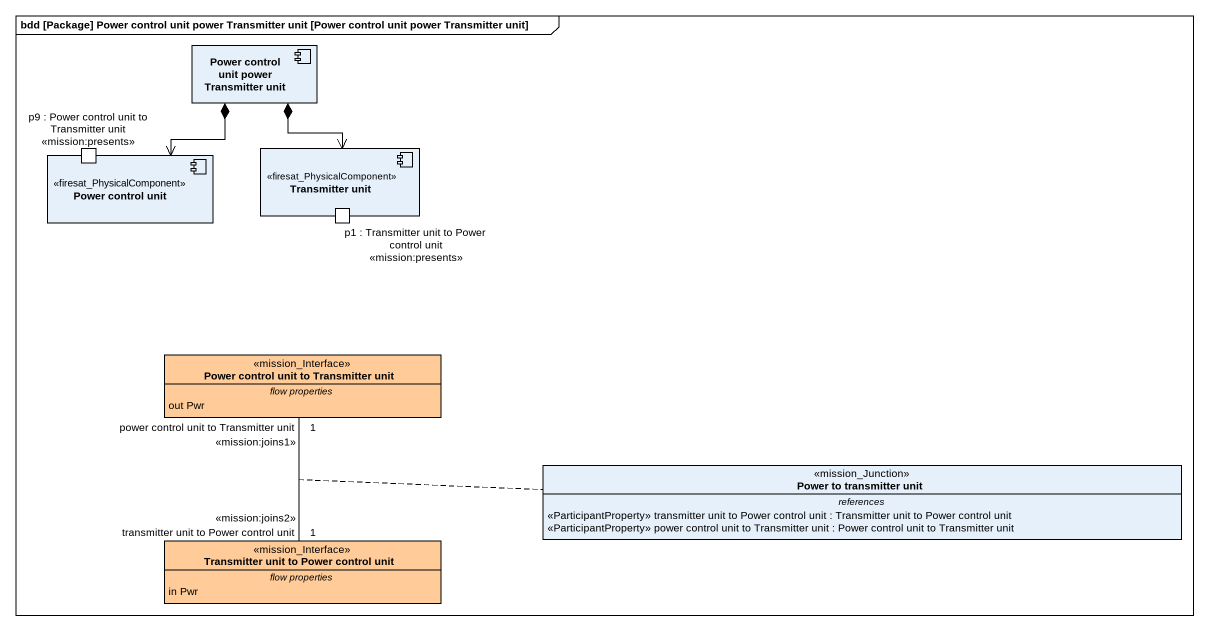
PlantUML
@startuml
mainframe bdd [Package] Power control unit power Transmitter unit [Power control unit power Transmitter unit]
allowmixing
hide circle
hide empty members
component "Power control unit power Transmitter unit" as Power_control_unit_power
component "Power control unit" as Power_control_unit <<firesat_PhysicalComponent>> {
  port "p9 : Power control unit to Transmitter unit <<mission:presents>>" as p9_Power_control_unit_to
}
component "Transmitter unit" as Transmitter_unit <<firesat_PhysicalComponent>> {
  port "p1 : Transmitter unit to Power control unit <<mission:presents>>" as p1_Transmitter_unit_to
}
class "Power control unit to Transmitter unit" as Power_control_unit_to <<mission_Interface>> #FFCC99 {
  -- flow properties --
  out Pwr
}
class "Power to transmitter unit" as Power_to_transmitter_unit <<mission_Junction>> {
  -- references --
  <<ParticipantProperty>> transmitter unit to Power control unit : Transmitter unit to Power control unit
  <<ParticipantProperty>> power control unit to Transmitter unit : Power control unit to Transmitter unit
}
class "Transmitter unit to Power control unit" as Transmitter_unit_to_Power <<mission_Interface>> #FFCC99 {
  -- flow properties --
  in Pwr
}
Power_control_unit_power *--> Power_control_unit
Power_control_unit_power *--> Transmitter_unit
Power_control_unit_to "1\npower control unit to Transmitter unit\n<<mission:joins1>>" -- "1\ntransmitter unit to Power control unit\n<<mission:joins2>>" Transmitter_unit_to_Power
(Power_control_unit_to, Transmitter_unit_to_Power) .. Power_to_transmitter_unit
@enduml
